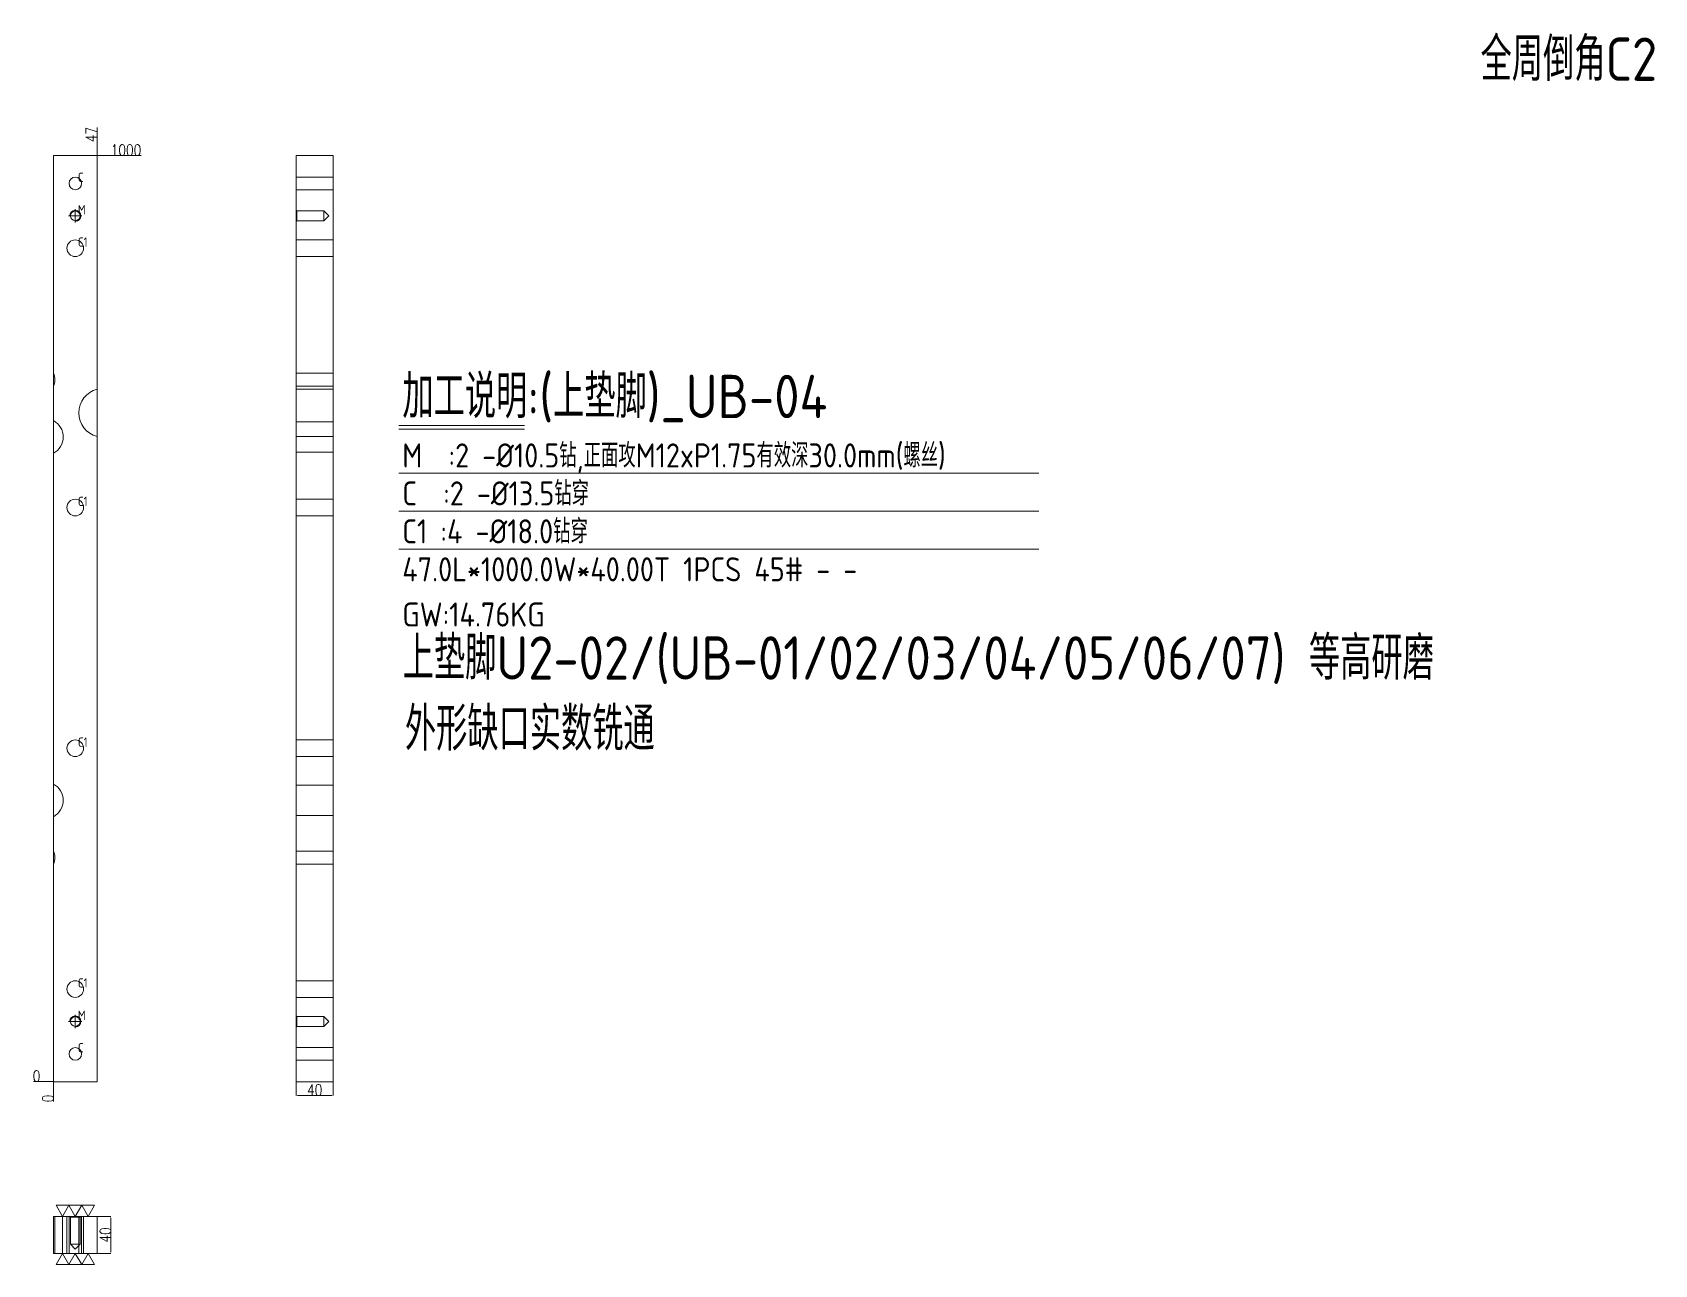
# Model space of a CAD drawing. Header units: millimetres. Extents: x 14186 to 15937, y 58237 to 59567.
import ezdxf

# ---------------------------------------------------------------- set-up
doc = ezdxf.new("R2010")
doc.units = ezdxf.units.MM
doc.linetypes.add('CENTER', pattern=[0])
doc.linetypes.add('DASHED', pattern=[0])
for name, color, linetype, lineweight in [('DIM', 4, 'Continuous', 20), ('UB', 25, 'Continuous', 20), ('UB_W', 1, 'Continuous', 20)]:
    doc.layers.add(name, color=color, linetype=linetype, lineweight=lineweight)
doc.styles.add('gbenor', font='gbenor.shx', dxfattribs={"bigfont": 'gbcbig.shx'})
doc.styles.add('TXT', font='txt.shx', dxfattribs={"width": 0.8, "bigfont": 'ctxt.shx'})
doc.dimstyles.new('零件', dxfattribs={"dimscale": 1.5, "dimtxt": 8, "dimasz": 1, "dimexe": 0, "dimexo": 0, "dimgap": 0, "dimtad": 1, "dimtxsty": 'TXT', "dimcen": 0, "dimclrd": 252, "dimclre": 252, "dimclrt": 4, "dimazin": 3, "dimtp": 0.001, "dimtm": 0.001, "dimtfac": 1, "dimtmove": 0, "dimatfit": 3, "dimlwd": 5, "dimlwe": 5})

# ---------------------------------------------------------------- blocks, each defined once
blk = doc.blocks.new('*D1107')
at = {"layer": 'Defpoints', "color": 0}
for p in [(14256.1, 59434.1), (14271.1, 59434.1), (14209.1, 58434.1)]:
    blk.add_point(p, dxfattribs=at)
at = {"layer": 'DIM', "color": 252, "lineweight": 5}
blk.add_line((14256.1, 59434.1), (14303.6, 59434.1), dxfattribs=at)
at = {"layer": 'DIM', "color": 4, "lineweight": 5, "insert": (14287.4, 59440.1), "char_height": 12, "attachment_point": 5, "style": 'TXT'}
blk.add_mtext('1000', dxfattribs=at)
blk = doc.blocks.new('*D1108')
at = {"layer": 'Defpoints', "color": 0}
for p in [(14194.1, 58434.1), (14209.1, 58434.1), (14209.1, 58434.1)]:
    blk.add_point(p, dxfattribs=at)
at = {"layer": 'DIM', "color": 252, "lineweight": 5}
blk.add_line((14209.1, 58434.1), (14187.7, 58434.1), dxfattribs=at)
at = {"layer": 'DIM', "color": 4, "lineweight": 5, "insert": (14190.9, 58440.1), "char_height": 12, "attachment_point": 5, "style": 'TXT'}
blk.add_mtext('0', dxfattribs=at)
blk = doc.blocks.new('*D1109')
at = {"layer": 'Defpoints', "color": 0}
for p in [(14209.1, 58434.1), (14209.1, 58434.1), (14209.1, 58419.1)]:
    blk.add_point(p, dxfattribs=at)
at = {"layer": 'DIM', "color": 252, "lineweight": 5}
blk.add_line((14209.1, 58434.1), (14209.1, 58412.7), dxfattribs=at)
at = {"layer": 'DIM', "color": 4, "lineweight": 5, "insert": (14203.1, 58415.9), "char_height": 12, "attachment_point": 5, "rotation": 90, "style": 'TXT'}
blk.add_mtext('0', dxfattribs=at)
blk = doc.blocks.new('*D1110')
at = {"layer": 'Defpoints', "color": 0}
for p in [(14256.1, 59449.1), (14256.1, 59434.1), (14209.1, 58434.1)]:
    blk.add_point(p, dxfattribs=at)
at = {"layer": 'DIM', "color": 252, "lineweight": 5}
for p, q in [((14256.1, 59446.1), (14256.1, 59464.6)), ((14256.1, 59443.1), (14256.1, 59446.1)), ((14256.1, 59434.1), (14256.1, 59443.1))]:
    blk.add_line(p, q, dxfattribs=at)
at = {"layer": 'DIM', "color": 4, "lineweight": 5, "insert": (14250.1, 59456.8), "char_height": 12, "attachment_point": 5, "rotation": 90, "style": 'TXT'}
blk.add_mtext('47', dxfattribs=at)
blk = doc.blocks.new('*D1111')
at = {"layer": 'Defpoints', "color": 0}
for p in [(14256.1, 58288.6), (14256.1, 58248.6), (14271.1, 58248.6)]:
    blk.add_point(p, dxfattribs=at)
at = {"layer": 'DIM', "color": 252, "lineweight": 5}
for p, q in [((14256.1, 58288.6), (14271.1, 58288.6)), ((14271.1, 58287.1), (14271.1, 58250.1)), ((14256.1, 58248.6), (14271.1, 58248.6))]:
    blk.add_line(p, q, dxfattribs=at)
at = {"layer": 'DIM', "color": 252}
for points in [[(14271.4, 58287.1), (14270.9, 58287.1), (14271.1, 58288.6)], [(14270.9, 58250.1), (14271.4, 58250.1), (14271.1, 58248.6)]]:
    blk.add_solid(points, dxfattribs=at)
at = {"layer": 'DIM', "color": 4, "lineweight": 5, "insert": (14265.1, 58268.6), "char_height": 12, "attachment_point": 5, "rotation": 90, "style": 'TXT'}
blk.add_mtext('40', dxfattribs=at)
blk = doc.blocks.new('*D1112')
at = {"layer": 'Defpoints', "color": 0}
for p in [(14471, 58434.1), (14511, 58434.1), (14511, 58419.1)]:
    blk.add_point(p, dxfattribs=at)
at = {"layer": 'DIM', "color": 252, "lineweight": 5}
for p, q in [((14471, 58434.1), (14471, 58419.1)), ((14511, 58434.1), (14511, 58419.1)), ((14472.5, 58419.1), (14509.5, 58419.1))]:
    blk.add_line(p, q, dxfattribs=at)
at = {"layer": 'DIM', "color": 252}
for points in [[(14472.5, 58419.3), (14472.5, 58418.8), (14471, 58419.1)], [(14509.5, 58418.8), (14509.5, 58419.3), (14511, 58419.1)]]:
    blk.add_solid(points, dxfattribs=at)
at = {"layer": 'DIM', "color": 4, "lineweight": 5, "insert": (14491, 58425.1), "char_height": 12, "attachment_point": 5, "style": 'TXT'}
blk.add_mtext('40', dxfattribs=at)

msp = doc.modelspace()

# ---------------------------------------------------------------- linework, layer by layer
at = {"layer": 'DIM', "color": 8, "linetype": 'Continuous', "lineweight": 5}
for p, q in [((14581.66, 59142.492), (14717.286, 59142.492)), ((14581.66, 59138.592), (14717.286, 59138.592)), ((14581.66, 59091.092), (15272.428, 59091.092)), ((14581.66, 59050.092), (15272.428, 59050.092)), ((14581.66, 59009.092), (15272.428, 59009.092))]:
    msp.add_line(p, q, dxfattribs=at)
at = {"layer": 'DIM', "color": 252, "linetype": 'DASHED', "lineweight": 5}
msp.add_lwpolyline([(14209.136, 59434.053), (14209.136, 58434.053), (14256.136, 58434.053), (14256.136, 59434.053)], close=True, dxfattribs=at)
at = {"layer": 'DIM', "linetype": 'Continuous', "lineweight": 5}
for points in [[(14253.421, 58300.56), (14246.493, 58288.56), (14239.564, 58300.56), (14232.636, 58288.56), (14225.708, 58300.56), (14218.78, 58288.56), (14211.852, 58300.56), (14253.421, 58300.56)], [(14211.852, 58236.56), (14218.78, 58248.56), (14225.708, 58236.56), (14232.636, 58248.56), (14239.564, 58236.56), (14246.493, 58248.56), (14253.421, 58236.56), (14211.852, 58236.56)]]:
    msp.add_lwpolyline(points, close=True, dxfattribs=at)
at = {"layer": 'UB', "color": 135, "linetype": 'Continuous', "lineweight": 5}
for p, q in [((14209.136, 59434.053), (14209.136, 59199.036)), ((14256.136, 59434.053), (14209.136, 59434.053)), ((14256.136, 59181.811), (14256.136, 59434.053)), ((14471.01, 59434.053), (14511.01, 59434.053)), ((14471.01, 59181.811), (14471.01, 59434.053)), ((14511.01, 59434.053), (14511.01, 59181.811)), ((14209.136, 59185.071), (14209.136, 59147.875)), ((14471.01, 59130.621), (14471.01, 59181.811)), ((14471.01, 59181.811), (14511.01, 59181.811)), ((14511.01, 59181.811), (14511.01, 59130.621)), ((14256.136, 58434.053), (14256.136, 59130.621)), ((14471.01, 58434.053), (14471.01, 59130.621)), ((14511.01, 59130.621), (14471.01, 59130.621)), ((14511.01, 59130.621), (14511.01, 58434.053)), ((14209.136, 59112.612), (14209.136, 58755.495)), ((14209.136, 58720.232), (14209.136, 58683.036)), ((14209.136, 58669.071), (14209.136, 58434.053)), ((14209.136, 58434.053), (14256.136, 58434.053)), ((14471.01, 58434.053), (14511.01, 58434.053)), ((14209.136, 58288.56), (14256.136, 58288.56)), ((14209.136, 58288.56), (14209.136, 58248.56)), ((14256.136, 58288.56), (14256.136, 58248.56)), ((14209.136, 58248.56), (14256.136, 58248.56))]:
    msp.add_line(p, q, dxfattribs=at)
at = {"layer": 'UB', "color": 31, "linetype": 'DASHED', "lineweight": 5, "ltscale": 0.51034}
for p, q in [((14511.01, 59410.807), (14471.01, 59410.807)), ((14471.01, 59397.3), (14511.01, 59397.3)), ((14511.01, 59343.057), (14471.01, 59343.057)), ((14471.01, 59325.05), (14511.01, 59325.05)), ((14511.01, 59063.057), (14471.01, 59063.057)), ((14471.01, 59045.05), (14511.01, 59045.05)), ((14511.01, 58803.057), (14471.01, 58803.057)), ((14471.01, 58785.05), (14511.01, 58785.05)), ((14511.01, 58543.057), (14471.01, 58543.057)), ((14471.01, 58525.05), (14511.01, 58525.05)), ((14511.01, 58470.807), (14471.01, 58470.807)), ((14471.01, 58457.3), (14511.01, 58457.3)), ((14223.633, 58288.56), (14223.633, 58248.56)), ((14225.883, 58288.56), (14225.883, 58248.56)), ((14239.39, 58248.56), (14239.39, 58288.56)), ((14241.64, 58248.56), (14241.64, 58288.56))]:
    msp.add_line(p, q, dxfattribs=at)
at = {"layer": 'UB', "color": 5, "linetype": 'DASHED', "lineweight": 5, "ltscale": 0.51034}
for p, q in [((14471.757, 59374.306), (14471.01, 59375.053)), ((14501.01, 59374.306), (14471.757, 59374.306)), ((14471.757, 59369.053), (14471.757, 59374.306)), ((14471.757, 59363.8), (14471.757, 59369.053)), ((14506.263, 59369.053), (14501.01, 59374.306)), ((14501.01, 59374.306), (14501.01, 59363.8)), ((14501.01, 59363.8), (14506.263, 59369.053)), ((14471.01, 59363.053), (14471.757, 59363.8)), ((14471.757, 59363.8), (14501.01, 59363.8)), ((14471.757, 58504.306), (14471.01, 58505.053)), ((14471.01, 58493.053), (14471.757, 58493.8)), ((14501.01, 58504.306), (14471.757, 58504.306)), ((14471.757, 58499.053), (14471.757, 58504.306)), ((14471.757, 58493.8), (14471.757, 58499.053)), ((14471.757, 58493.8), (14501.01, 58493.8)), ((14506.263, 58499.053), (14501.01, 58504.306)), ((14501.01, 58504.306), (14501.01, 58493.8)), ((14501.01, 58493.8), (14506.263, 58499.053)), ((14226.636, 58288.56), (14227.383, 58287.813)), ((14227.383, 58287.813), (14227.383, 58258.56)), ((14237.889, 58287.813), (14227.383, 58287.813)), ((14237.889, 58287.813), (14238.636, 58288.56)), ((14237.889, 58258.56), (14237.889, 58287.813)), ((14227.383, 58258.56), (14232.636, 58253.307)), ((14227.383, 58258.56), (14237.889, 58258.56)), ((14232.636, 58253.307), (14237.889, 58258.56))]:
    msp.add_line(p, q, dxfattribs=at)
at = {"layer": 'UB', "color": 135, "linetype": 'DASHED', "lineweight": 5, "ltscale": 0.51034}
for p, q in [((14511.01, 59199.036), (14471.01, 59199.036)), ((14471.01, 59185.071), (14511.01, 59185.071)), ((14511.01, 59146.732), (14471.01, 59146.732)), ((14471.01, 59113.755), (14511.01, 59113.755)), ((14471.01, 58754.351), (14511.01, 58754.351)), ((14511.01, 58721.375), (14471.01, 58721.375)), ((14471.01, 58683.036), (14511.01, 58683.036)), ((14511.01, 58669.071), (14471.01, 58669.071)), ((14210.636, 58248.56), (14210.636, 58288.56)), ((14218.695, 58248.56), (14218.695, 58288.56)), ((14236.506, 58288.56), (14236.506, 58248.56))]:
    msp.add_line(p, q, dxfattribs=at)
at = {"layer": 'UB', "color": 42, "linetype": 'Continuous', "lineweight": 5}
for centre, radius in [((14232.636, 59404.053), 6.753), ((14232.636, 59369.053), 5.253), ((14232.636, 59334.053), 9.004), ((14232.636, 59054.053), 9.004), ((14232.636, 58794.053), 9.004), ((14232.636, 58534.053), 9.004), ((14232.636, 58499.053), 5.253), ((14232.636, 58464.053), 6.753)]:
    msp.add_circle(centre, radius, dxfattribs=at)
for centre in [(14232.636, 59369.053), (14232.636, 58499.053)]:
    msp.add_arc(centre, 6, 270, 180, dxfattribs=at)
at = {"layer": 'UB', "color": 135, "linetype": 'Continuous', "lineweight": 5}
for centre, radius, start, end in [((14193.636, 59192.053), 17, 335.750371, 24.249629), ((14263.008, 59156.216), 26.502, 105.02804, 254.97196), ((14199.695, 59130.244), 20, 298.167936, 61.832064), ((14199.695, 58737.863), 20, 298.167936, 61.832064), ((14193.636, 58676.053), 17, 335.750371, 24.249629)]:
    msp.add_arc(centre, radius, start, end, dxfattribs=at)
at = {"layer": 'UB_W', "color": 1, "linetype": 'CENTER', "lineweight": 5, "ltscale": 0.51034}
for p, q in [((14225.436, 59369.053), (14239.836, 59369.053)), ((14232.636, 59361.853), (14232.636, 59376.253)), ((14225.436, 58499.053), (14239.836, 58499.053)), ((14232.636, 58491.853), (14232.636, 58506.253))]:
    msp.add_line(p, q, dxfattribs=at)

# ---------------------------------------------------------------- texts
at = {"layer": 'DIM', "color": 6, "lineweight": 5, "style": 'gbenor'}
msp.add_text('全周倒角C2', height=46.8, dxfattribs=at).set_placement((15749.302, 59514.824))
at = {"layer": 'DIM', "color": 4, "lineweight": 5, "style": 'gbenor'}
for s, height, p in [('C', 10, (14235.411, 59405.692)), ('M', 10, (14235.396, 59370.684)), ('C1', 10, (14235.456, 59335.714)), ('加工说明:(上垫脚)_UB-04', 46.8, (14585.662, 59150.569)), ('M  :2 -%%c10.5钻,正面攻M12xP1.75有效深30.0mm(螺丝)', 26, (14585.56, 59097.313)), ('C  :2 -%%c13.5钻穿', 26, (14585.56, 59056.313)), ('C1', 10, (14235.456, 59055.714)), ('C1 :4 -%%c18.0钻穿', 26, (14585.56, 59015.313)), ('47.0L*1000.0W*40.00T 1PCS 45# - -', 26, (14585.56, 58974.313)), ('GW:14.76KG', 26, (14585.56, 58925.513)), ('C1', 10, (14235.456, 58795.714)), ('C1', 10, (14235.456, 58535.714)), ('M', 10, (14235.396, 58500.684)), ('C', 10, (14235.411, 58465.692))]:
    msp.add_text(s, height=height, dxfattribs=at).set_placement(p)
at = {"layer": 'DIM', "color": 21, "lineweight": 5, "style": 'gbenor'}
for s, p in [('上垫脚U2-02/(UB-01/02/03/04/05/06/07) 等高研磨', (14585.997, 58868.169)), ('外形缺口实数铣通', (14588.412, 58791.623))]:
    msp.add_text(s, height=46.8, dxfattribs=at).set_placement(p)

# ---------------------------------------------------------------- dimensions: what is measured, and where the dimension line sits
at = {"layer": 'DIM', "lineweight": 5}
for feature_location, offset, dtype, origin, picture, middle in [((14256.136, 59434.053), (0, 15), 1, (14209.136, 58434.053), '*D1110', (14250.136, 59456.825)), ((14256.136, 59434.053), (15, 0), 0, (14209.136, 58434.053), '*D1107', (14287.365, 59440.053)), ((14209.136193755, 58434.053396936), (-15, 0), 0, (14209.136193755, 58434.053396936), '*D1108', (14190.936193755, 58440.053396936)), ((14209.136193755, 58434.053396936), (0, -15), 1, (14209.136193755, 58434.053396936), '*D1109', (14203.136193755, 58415.853396936))]:
    dim = msp.add_ordinate_dim(feature_location=feature_location, offset=offset, dtype=dtype, origin=origin, dimstyle='零件', dxfattribs=at)
    dim.commit()
    dim.dimension.update_dxf_attribs({"geometry": picture, "text_midpoint": middle})
dim = msp.add_linear_dim(base=(14511.01, 58419.053), p1=(14471.01, 58434.053), p2=(14511.01, 58434.053), dimstyle='零件', dxfattribs=at)
dim.commit()
dim.dimension.update_dxf_attribs({"geometry": '*D1112', "text_midpoint": (14491.01, 58425.053)})
dim = msp.add_linear_dim(base=(14271.136, 58248.56), p1=(14256.136, 58288.56), p2=(14256.136, 58248.56), angle=90, dimstyle='零件', dxfattribs=at)
dim.commit()
dim.dimension.update_dxf_attribs({"geometry": '*D1111', "text_midpoint": (14265.136, 58268.56)})

doc.saveas('drawing.dxf')
